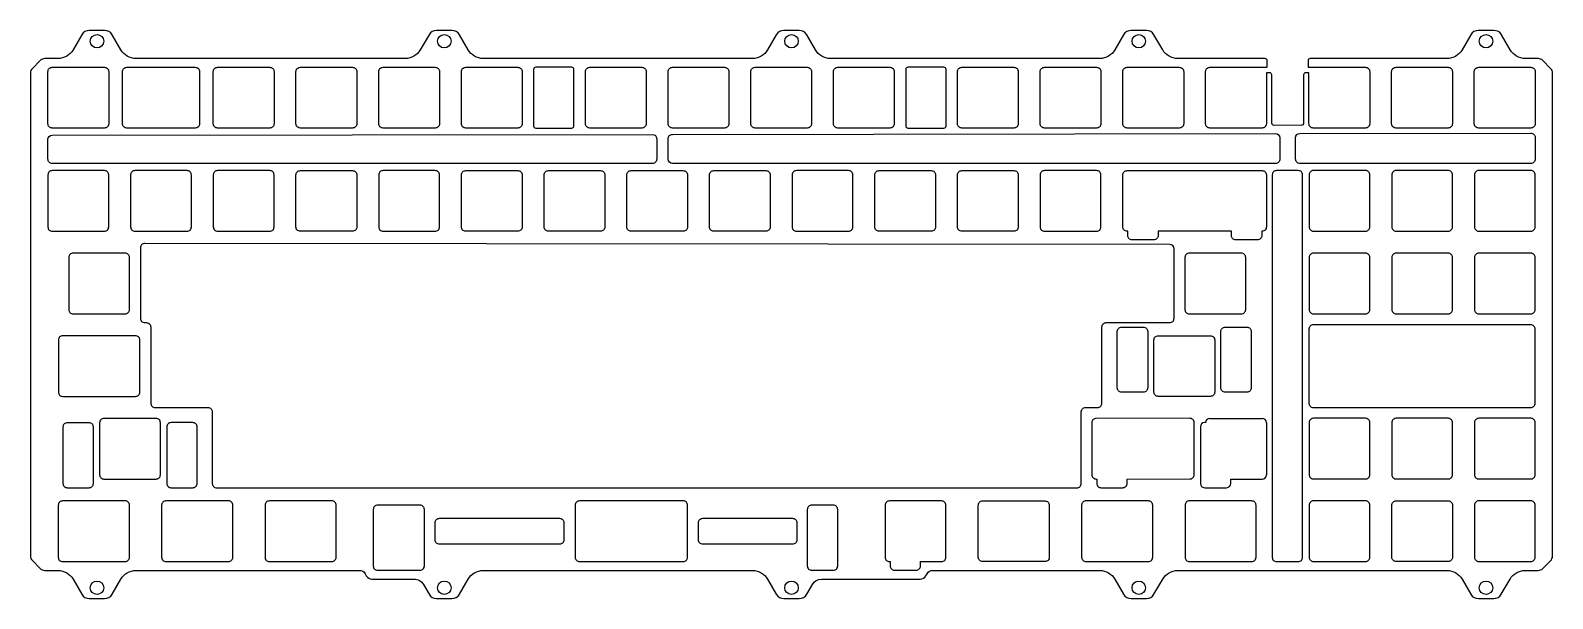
# Model space of a CAD drawing. Header units: millimetres. Extents: x -1005 to -655, y 274 to 405.
import ezdxf

# ---------------------------------------------------------------- set-up
doc = ezdxf.new("R2010")
doc.units = ezdxf.units.MM
doc.layers.get('0').update_dxf_attribs({"linetype": 'CONTINUOUS'})

msp = doc.modelspace()

# ---------------------------------------------------------------- linework, layer by layer
for p, q in [((-735.76, 313.26), (-735.76, 300.26)), ((-734.55, 314.26), (-734.76, 314.26)), ((-733.55, 315.25), (-721.55, 315.25)), ((-720.55, 314.25), (-720.55, 302.25)), ((-734.76, 299.26), (-729.76, 299.26)), ((-728.76, 301.25), (-721.55, 301.25)), ((-728.76, 300.26), (-728.76, 301.25))]:
    msp.add_line(p, q)
for points in [[(-820.96, 398.24, -0.267949), (-824.43, 400.24), (-826.45, 403.74, 0.267949), (-828.18, 404.74), (-831.72, 404.74, 0.267949), (-833.45, 403.74), (-835.47, 400.24, -0.267949), (-838.93, 398.24), (-900.96, 398.24, -0.267949), (-904.43, 400.24), (-906.45, 403.74, 0.267949), (-908.18, 404.74), (-911.72, 404.74, 0.267949), (-913.45, 403.74), (-915.47, 400.24, -0.267949), (-918.93, 398.24), (-980.96, 398.24, -0.267949), (-984.43, 400.24), (-986.45, 403.74, 0.267949), (-988.18, 404.74), (-991.72, 404.74, 0.267949), (-993.45, 403.74), (-995.47, 400.24, -0.267949), (-998.93, 398.24), (-1001.95, 398.24, 0.198912), (-1003.01, 397.8), (-1004.84, 395.97, 0.198912), (-1005.28, 394.91), (-1005.28, 283.5, 0.198912), (-1004.84, 282.44), (-1003.01, 280.61, 0.198912), (-1001.95, 280.17), (-998.93, 280.17, -0.267949), (-995.47, 278.17), (-993.45, 274.67, 0.267949), (-991.72, 273.67), (-988.18, 273.67, 0.267949), (-986.45, 274.67), (-984.43, 278.17, -0.267949), (-980.96, 280.17), (-929.49, 280.17, -0.267949), (-928.19, 279.42), (-927.9, 278.92, 0.267949), (-926.6, 278.17), (-916.91, 278.17, -0.267949), (-914.74, 276.92), (-913.44, 274.67, 0.267949), (-911.71, 273.67), (-908.18, 273.67, 0.267949), (-906.45, 274.67), (-904.43, 278.17, -0.267949), (-900.96, 280.17), (-838.93, 280.17, -0.267951), (-835.47, 278.17), (-833.45, 274.67, 0.267949), (-831.72, 273.67), (-828.17, 273.67, 0.267949), (-826.44, 274.67), (-825.14, 276.92, -0.267949), (-822.98, 278.17), (-800.29, 278.17, 0.267949), (-798.99, 278.92), (-798.7, 279.42, -0.26795), (-797.41, 280.17), (-758.93, 280.17, -0.267949), (-755.47, 278.17), (-753.44, 274.67, 0.267949), (-751.71, 273.67), (-748.18, 273.67, 0.267949), (-746.44, 274.67), (-744.42, 278.17, -0.267949), (-740.96, 280.17), (-678.93, 280.17, -0.267949), (-675.47, 278.17), (-673.44, 274.67, 0.267949), (-671.71, 273.67), (-668.18, 273.67, 0.267949), (-666.44, 274.67), (-664.42, 278.17, -0.267949), (-660.96, 280.17), (-657.94, 280.17, 0.198912), (-656.88, 280.61), (-655.05, 282.44, 0.183808), (-654.62, 283.41), (-654.62, 394.91, 0.198912), (-655.06, 395.97), (-656.88, 397.8, 0.198912), (-657.94, 398.24), (-660.89, 398.24, -0.267949), (-664.35, 400.24), (-666.37, 403.74, 0.267949), (-668.11, 404.74), (-671.72, 404.74, 0.267949), (-673.45, 403.74), (-675.47, 400.24, -0.267949), (-678.93, 398.24), (-710.45, 398.24, 0.414214), (-710.95, 397.74), (-710.95, 396.22), (-697.74, 396.22, -0.414214), (-696.74, 395.22), (-696.74, 383.22, -0.414214), (-697.74, 382.22), (-709.74, 382.22, -0.414214), (-710.74, 383.22), (-710.74, 394.96), (-711.49, 394.96, 0.414641), (-711.99, 394.46), (-711.98, 383.34, -0.414214), (-712.48, 382.84), (-718.77, 382.83, -0.414214), (-719.27, 383.33), (-719.29, 394.46, 0.413786), (-719.79, 394.96), (-720.55, 394.96), (-720.55, 383.22, -0.414214), (-721.55, 382.22), (-733.55, 382.22, -0.414214), (-734.55, 383.22), (-734.55, 395.22, -0.414214), (-733.55, 396.22), (-721.55, 396.22), (-720.34, 396.22), (-720.34, 397.74, 0.414214), (-720.84, 398.24), (-740.96, 398.24, -0.267949), (-744.43, 400.24), (-746.45, 403.74, 0.267949), (-748.18, 404.74), (-751.72, 404.74, 0.267949), (-753.45, 403.74), (-755.47, 400.24, -0.267949), (-758.93, 398.24)], [(-987.25, 383.22, -0.414214), (-988.25, 382.22), (-1000.25, 382.22, -0.414214), (-1001.25, 383.22), (-1001.25, 395.22, -0.414214), (-1000.25, 396.22), (-988.25, 396.22, -0.414214), (-987.25, 395.22)], [(-983.09, 382.22, -0.414214), (-984.09, 383.22), (-984.09, 395.22, -0.414214), (-983.09, 396.22), (-967.3, 396.22, -0.414214), (-966.3, 395.22), (-966.3, 383.22, -0.414214), (-967.3, 382.22)], [(-949.15, 395.22), (-949.15, 383.22, -0.414214), (-950.15, 382.22), (-962.15, 382.22, -0.414214), (-963.15, 383.22), (-963.15, 395.22, -0.414214), (-962.15, 396.22), (-950.15, 396.22, -0.414214)], [(-931.1, 382.22), (-943.1, 382.22, -0.414214), (-944.1, 383.22), (-944.1, 395.22, -0.414214), (-943.1, 396.22), (-931.1, 396.22, -0.414214), (-930.1, 395.22), (-930.1, 383.22, -0.414214)], [(-912.05, 382.22), (-924.05, 382.22, -0.414214), (-925.05, 383.22), (-925.05, 395.22, -0.414214), (-924.05, 396.22), (-912.05, 396.22, -0.414214), (-911.05, 395.22), (-911.05, 383.22, -0.414214)], [(-893, 382.22), (-905, 382.22, -0.414214), (-906, 383.22), (-906, 395.22, -0.414214), (-905, 396.22), (-893, 396.22, -0.414214), (-892, 395.22), (-892, 383.22, -0.414214)], [(-889.35, 382.72, 0.414214), (-888.85, 382.22), (-880.58, 382.22, 0.414214), (-880.08, 382.72), (-880.08, 395.72, 0.414214), (-880.58, 396.22), (-888.85, 396.22, 0.414214), (-889.35, 395.72)], [(-863.42, 395.22), (-863.42, 383.22, -0.414214), (-864.42, 382.22), (-876.42, 382.22, -0.414214), (-877.42, 383.22), (-877.42, 395.22, -0.414214), (-876.42, 396.22), (-864.42, 396.22, -0.414214)], [(-858.37, 383.22), (-858.37, 395.22, -0.414214), (-857.37, 396.22), (-845.37, 396.22, -0.414214), (-844.37, 395.22), (-844.37, 383.22, -0.414214), (-845.37, 382.22), (-857.37, 382.22, -0.414214)], [(-825.32, 383.22, -0.414214), (-826.32, 382.22), (-838.32, 382.22, -0.414214), (-839.32, 383.22), (-839.32, 395.22, -0.414214), (-838.32, 396.22), (-826.32, 396.22, -0.414214), (-825.32, 395.22)], [(-807.27, 396.22, -0.414214), (-806.27, 395.22), (-806.27, 383.22, -0.414214), (-807.27, 382.22), (-819.27, 382.22, -0.414214), (-820.27, 383.22), (-820.27, 395.22, -0.414214), (-819.27, 396.22)], [(-794.35, 395.72, 0.414214), (-794.85, 396.22), (-803.12, 396.22, 0.414214), (-803.62, 395.72), (-803.62, 382.72, 0.414214), (-803.12, 382.22), (-794.85, 382.22, 0.414214), (-794.35, 382.72)], [(-790.7, 396.22), (-778.7, 396.22, -0.414214), (-777.7, 395.22), (-777.7, 383.22, -0.414214), (-778.7, 382.22), (-790.7, 382.22, -0.414214), (-791.7, 383.22), (-791.7, 395.22, -0.414214)], [(-771.65, 396.22), (-759.65, 396.22, -0.414214), (-758.65, 395.22), (-758.65, 383.22, -0.414214), (-759.65, 382.22), (-771.65, 382.22, -0.414214), (-772.65, 383.22), (-772.65, 395.22, -0.414214)], [(-740.6, 396.22, -0.414214), (-739.6, 395.22), (-739.6, 383.22, -0.414214), (-740.6, 382.22), (-752.6, 382.22, -0.414214), (-753.6, 383.22), (-753.6, 395.22, -0.414214), (-752.6, 396.22)], [(-690.68, 382.22, -0.414214), (-691.69, 383.22), (-691.69, 395.22, -0.414214), (-690.68, 396.22), (-678.69, 396.22, -0.414214), (-677.69, 395.22), (-677.69, 383.22, -0.414214), (-678.69, 382.22)], [(-672.64, 395.22, -0.414214), (-671.63, 396.22), (-659.64, 396.22, -0.414214), (-658.64, 395.22), (-658.64, 383.22, -0.414214), (-659.64, 382.22), (-671.63, 382.22, -0.414214), (-672.64, 383.22)], [(-1001.25, 379.56, -0.413788), (-1000.25, 380.56), (-862.01, 380.76, -0.414212), (-861.01, 379.76), (-861, 375.06, -0.414641), (-862, 374.05), (-1000.25, 374.05, -0.414214), (-1001.25, 375.05)], [(-858.38, 379.76, -0.414215), (-857.39, 380.76), (-718.45, 380.97, -0.414212), (-717.45, 379.97), (-717.44, 375.06, -0.414641), (-718.44, 374.05), (-857.38, 374.05, -0.413786), (-858.38, 375.05)], [(-658.64, 380.05), (-658.64, 375.05, -0.414214), (-659.64, 374.05), (-712.81, 374.05, -0.414214), (-713.81, 375.05), (-713.81, 379.98, -0.413786), (-712.81, 380.98), (-659.64, 381.05, -0.414641)], [(-987.25, 371.4, 0.414214), (-988.25, 372.4), (-1000.25, 372.4, 0.414214), (-1001.25, 371.4), (-1001.25, 359.4, 0.414214), (-1000.25, 358.4), (-988.25, 358.4, 0.414214), (-987.25, 359.4)], [(-969.2, 358.4, 0.414214), (-968.2, 359.4), (-968.2, 371.4, 0.414214), (-969.2, 372.4), (-981.2, 372.4, 0.414214), (-982.2, 371.4), (-982.2, 359.4, 0.414214), (-981.2, 358.4)], [(-963.15, 359.4, 0.414214), (-962.15, 358.4), (-950.15, 358.4, 0.414214), (-949.15, 359.4), (-949.15, 371.4, 0.414214), (-950.15, 372.4), (-962.15, 372.4, 0.414214), (-963.15, 371.4)], [(-931.1, 372.4, -0.414214), (-930.1, 371.4), (-930.1, 359.4, -0.414214), (-931.1, 358.4), (-943.1, 358.4, -0.414214), (-944.1, 359.4), (-944.1, 371.4, -0.414214), (-943.1, 372.4)], [(-911.05, 371.4, 0.414214), (-912.05, 372.4), (-924.05, 372.4, 0.414214), (-925.05, 371.4), (-925.05, 359.4, 0.414214), (-924.05, 358.4), (-912.05, 358.4, 0.414214), (-911.05, 359.4)], [(-906, 371.4, -0.414214), (-905, 372.4), (-893, 372.4, -0.414214), (-892, 371.4), (-892, 359.4, -0.414214), (-893, 358.4), (-905, 358.4, -0.414214), (-906, 359.4)], [(-886.95, 359.4), (-886.95, 371.4, -0.414214), (-885.95, 372.4), (-873.95, 372.4, -0.414214), (-872.95, 371.4), (-872.95, 359.4, -0.414214), (-873.95, 358.4), (-885.95, 358.4, -0.414214)], [(-867.9, 359.4), (-867.9, 371.4, -0.414214), (-866.9, 372.4), (-854.9, 372.4, -0.414214), (-853.9, 371.4), (-853.9, 359.4, -0.414214), (-854.9, 358.4), (-866.9, 358.4, -0.414214)], [(-848.85, 359.4), (-848.85, 371.4, -0.414214), (-847.85, 372.4), (-835.85, 372.4, -0.414214), (-834.85, 371.4), (-834.85, 359.4, -0.414214), (-835.85, 358.4), (-847.85, 358.4, -0.414214)], [(-828.8, 358.4), (-816.8, 358.4, 0.414214), (-815.8, 359.4), (-815.8, 371.4, 0.414214), (-816.8, 372.4), (-828.8, 372.4, 0.414214), (-829.8, 371.4), (-829.8, 359.4, 0.414214)], [(-797.75, 358.4), (-809.75, 358.4, -0.414214), (-810.75, 359.4), (-810.75, 371.4, -0.414214), (-809.75, 372.4), (-797.75, 372.4, -0.414214), (-796.75, 371.4), (-796.75, 359.4, -0.414214)], [(-791.7, 371.4, -0.414214), (-790.7, 372.4), (-778.7, 372.4, -0.414214), (-777.7, 371.4), (-777.7, 359.4, -0.414214), (-778.7, 358.4), (-790.7, 358.4, -0.414214), (-791.7, 359.4)], [(-759.65, 372.4), (-771.65, 372.4, 0.414214), (-772.65, 371.4), (-772.65, 359.4, 0.414214), (-771.65, 358.4), (-759.65, 358.4, 0.414214), (-758.65, 359.4), (-758.65, 371.4, 0.414214)], [(-720.55, 359.4, -0.414214), (-721.55, 358.4), (-721.61, 358.4), (-721.61, 357.41, -0.414214), (-722.61, 356.41), (-727.61, 356.41, -0.414214), (-728.61, 357.41), (-728.61, 358.4), (-745.49, 358.4), (-745.49, 357.41, -0.414214), (-746.49, 356.41), (-751.49, 356.41, -0.414214), (-752.49, 357.41), (-752.49, 358.4), (-752.6, 358.4, -0.414214), (-753.6, 359.4), (-753.6, 371.4, -0.414214), (-752.6, 372.4), (-721.55, 372.4, -0.414214), (-720.55, 371.4)], [(-719.19, 371.4), (-719.19, 283.2, 0.414214), (-718.19, 282.2), (-713.19, 282.2, 0.414214), (-712.19, 283.2), (-712.19, 371.4, 0.414214), (-713.19, 372.4), (-718.19, 372.4, 0.414214)], [(-697.71, 358.41, 0.414214), (-696.71, 359.41), (-696.71, 371.41, 0.414214), (-697.71, 372.41), (-709.71, 372.41, 0.414214), (-710.71, 371.41), (-710.71, 359.41, 0.414214), (-709.71, 358.41)], [(-691.66, 371.41), (-691.66, 359.41, 0.414214), (-690.66, 358.41), (-678.66, 358.41, 0.414214), (-677.66, 359.41), (-677.66, 371.41, 0.414214), (-678.66, 372.41), (-690.66, 372.41, 0.414214)], [(-659.61, 358.41, 0.414214), (-658.61, 359.41), (-658.61, 371.41, 0.414214), (-659.61, 372.41), (-671.61, 372.41, 0.414214), (-672.61, 371.41), (-672.61, 359.41, 0.414214), (-671.61, 358.41)], [(-979.96, 338.33, 0.414214), (-978.96, 337.33), (-978.58, 337.33, -0.414214), (-977.58, 336.33), (-977.58, 318.77, 0.414214), (-976.58, 317.77), (-964.38, 317.77, -0.414214), (-963.38, 316.77), (-963.38, 300.24, 0.414214), (-962.38, 299.24), (-764.18, 299.24, 0.414214), (-763.18, 300.24), (-763.18, 316.77, -0.414214), (-762.18, 317.77), (-759.42, 317.77, 0.414214), (-758.42, 318.77), (-758.42, 336.33, -0.414214), (-757.42, 337.33), (-742.81, 337.33, 0.414214), (-741.81, 338.33), (-741.81, 354.38, 0.413965), (-742.81, 355.38), (-978.96, 355.58, 0.414462), (-979.96, 354.58)], [(-995.46, 353.36, 0.414214), (-996.46, 352.36), (-996.46, 340.36, 0.414214), (-995.46, 339.36), (-983.46, 339.36, 0.414214), (-982.46, 340.36), (-982.46, 352.36, 0.414214), (-983.46, 353.36)], [(-725.31, 352.36, 0.414214), (-726.31, 353.36), (-738.31, 353.36, 0.414214), (-739.31, 352.36), (-739.31, 340.36, 0.414214), (-738.31, 339.36), (-726.31, 339.36, 0.414214), (-725.31, 340.36)], [(-710.71, 340.36, 0.414214), (-709.71, 339.36), (-697.71, 339.36, 0.414214), (-696.71, 340.36), (-696.71, 352.36, 0.414214), (-697.71, 353.36), (-709.71, 353.36, 0.414214), (-710.71, 352.36)], [(-677.66, 352.36, 0.414214), (-678.66, 353.36), (-690.66, 353.36, 0.414214), (-691.66, 352.36), (-691.66, 340.36, 0.414214), (-690.66, 339.36), (-678.66, 339.36, 0.414214), (-677.66, 340.36)], [(-671.61, 339.36), (-659.61, 339.36, 0.414214), (-658.61, 340.36), (-658.61, 352.36, 0.414214), (-659.61, 353.36), (-671.61, 353.36, 0.414214), (-672.61, 352.36), (-672.61, 340.36, 0.414214)], [(-658.64, 318.76), (-658.64, 335.83, 0.414214), (-659.64, 336.83), (-709.74, 336.83, 0.414214), (-710.74, 335.83), (-710.74, 318.76, 0.414214), (-709.74, 317.76), (-659.64, 317.76, 0.414214)], [(-997.84, 334.31, 0.414214), (-998.84, 333.31), (-998.84, 321.31, 0.414214), (-997.84, 320.31), (-981.08, 320.31, 0.414214), (-980.08, 321.31), (-980.08, 333.31, 0.414214), (-981.08, 334.31)], [(-754.89, 335.3, -0.414214), (-753.89, 336.3), (-748.89, 336.3, -0.414214), (-747.89, 335.3), (-747.89, 322.3, -0.414214), (-748.89, 321.3), (-753.89, 321.3, -0.414214), (-754.89, 322.3)], [(-745.45, 334.31), (-733.45, 334.31, -0.414214), (-732.45, 333.31), (-732.45, 321.3, -0.414214), (-733.45, 320.31), (-745.45, 320.31, -0.414214), (-746.45, 321.3), (-746.45, 333.31, -0.414214)], [(-731.02, 335.3, -0.414214), (-730.02, 336.3), (-725.02, 336.3, -0.414214), (-724.02, 335.3), (-724.02, 322.3, -0.414214), (-725.02, 321.3), (-730.02, 321.3, -0.414214), (-731.02, 322.3)], [(-990.78, 313.26, 0.414214), (-991.78, 314.25), (-996.78, 314.25, 0.414214), (-997.78, 313.26), (-997.78, 300.25, 0.414214), (-996.78, 299.26), (-991.78, 299.26, 0.414214), (-990.78, 300.25)], [(-975.34, 314.25, 0.414214), (-976.34, 315.25), (-988.34, 315.25, 0.414214), (-989.34, 314.25), (-989.34, 302.25, 0.414214), (-988.34, 301.25), (-976.34, 301.25, 0.414214), (-975.34, 302.25)], [(-973.88, 313.26), (-973.88, 300.26, 0.414214), (-972.88, 299.26), (-967.88, 299.26, 0.414214), (-966.88, 300.26), (-966.88, 313.26, 0.414214), (-967.88, 314.26), (-972.88, 314.26, 0.414214)], [(-752.63, 301.25), (-738.19, 301.26, 0.414214), (-737.19, 302.26), (-737.19, 314.26, 0.414214), (-738.19, 315.26), (-759.74, 315.25, 0.414214), (-760.74, 314.25), (-760.74, 302.25, 0.414214), (-759.74, 301.25), (-759.63, 301.25), (-759.63, 300.26, 0.414214), (-758.63, 299.26), (-753.63, 299.26, 0.414214), (-752.63, 300.26)], [(-710.71, 314.26), (-710.71, 302.26, 0.414214), (-709.71, 301.26), (-697.71, 301.26, 0.414214), (-696.71, 302.26), (-696.71, 314.26, 0.414214), (-697.71, 315.26), (-709.71, 315.26, 0.414214)], [(-690.66, 301.26), (-678.66, 301.26, 0.414214), (-677.66, 302.26), (-677.66, 314.26, 0.414214), (-678.66, 315.26), (-690.66, 315.26, 0.414214), (-691.66, 314.26), (-691.66, 302.26, 0.414214)], [(-671.61, 301.26), (-659.61, 301.26, 0.414214), (-658.61, 302.26), (-658.61, 314.26, 0.414214), (-659.61, 315.26), (-671.61, 315.26, 0.414214), (-672.61, 314.26), (-672.61, 302.26, 0.414214)], [(-983.46, 282.21, 0.414214), (-982.46, 283.21), (-982.46, 295.21, 0.414214), (-983.46, 296.21), (-997.87, 296.2, 0.414214), (-998.87, 295.21), (-998.87, 283.21, 0.414214), (-997.87, 282.2)], [(-974.05, 282.2), (-959.65, 282.21, 0.414214), (-958.65, 283.21), (-958.65, 295.21, 0.414214), (-959.65, 296.21), (-974.05, 296.2, 0.414214), (-975.05, 295.21), (-975.05, 283.21, 0.414214)], [(-935.84, 296.21), (-950.24, 296.2, 0.414214), (-951.24, 295.21), (-951.24, 283.21, 0.414214), (-950.24, 282.2), (-935.84, 282.21, 0.414214), (-934.84, 283.21), (-934.84, 295.21, 0.414214)], [(-926.3, 281.2, 0.414214), (-925.3, 280.2), (-915.53, 280.21, 0.414214), (-914.52, 281.21), (-914.52, 294.21, 0.414214), (-915.53, 295.21), (-925.3, 295.21, 0.414214), (-926.3, 294.21)], [(-853.88, 295.21, 0.414214), (-854.88, 296.21), (-878.8, 296.2, 0.414214), (-879.8, 295.21), (-879.8, 283.21, 0.414214), (-878.8, 282.21), (-854.88, 282.21, 0.414214), (-853.88, 283.21)], [(-825.3, 295.21, 0.414214), (-826.3, 294.21), (-826.3, 281.2, 0.414214), (-825.3, 280.2), (-820.3, 280.2, 0.414214), (-819.3, 281.2), (-819.3, 294.21, 0.414214), (-820.3, 295.21)], [(-800.22, 282.2), (-795.37, 282.2, 0.414214), (-794.37, 283.21), (-794.37, 295.21, 0.414214), (-795.37, 296.2), (-807.37, 296.2, 0.414214), (-808.37, 295.21), (-808.37, 283.21, 0.414214), (-807.37, 282.2), (-807.22, 282.2), (-807.22, 281.21, 0.414214), (-806.22, 280.21), (-801.22, 280.21, 0.414214), (-800.22, 281.21)], [(-770.55, 295.21), (-770.55, 283.21, -0.414214), (-771.55, 282.2), (-785.91, 282.21, -0.414214), (-786.91, 283.21), (-786.91, 295.21, -0.414214), (-785.91, 296.21), (-771.55, 296.2, -0.414214)], [(-763.1, 283.21, 0.414214), (-762.1, 282.21), (-747.74, 282.2, 0.414214), (-746.74, 283.21), (-746.74, 295.21, 0.414214), (-747.74, 296.2), (-762.1, 296.21, 0.414214), (-763.1, 295.21)], [(-739.29, 283.21, 0.414214), (-738.29, 282.21), (-723.93, 282.2, 0.414214), (-722.93, 283.21), (-722.93, 295.21, 0.414214), (-723.93, 296.2), (-738.29, 296.21, 0.414214), (-739.29, 295.21)], [(-709.71, 296.21, 0.414214), (-710.71, 295.21), (-710.71, 283.21, 0.414214), (-709.71, 282.21), (-697.71, 282.21, 0.414214), (-696.71, 283.21), (-696.71, 295.21, 0.414214), (-697.71, 296.21)], [(-678.66, 296.21, -0.414214), (-677.66, 295.21), (-677.66, 283.21, -0.414214), (-678.66, 282.21), (-690.66, 282.21, -0.414214), (-691.66, 283.21), (-691.66, 295.21, -0.414214), (-690.66, 296.21)], [(-659.61, 282.21, 0.414214), (-658.61, 283.21), (-658.61, 295.21, 0.414214), (-659.61, 296.21), (-671.61, 296.21, 0.414214), (-672.61, 295.21), (-672.61, 283.21, 0.414214), (-671.61, 282.21)], [(-912.02, 287.2), (-912.02, 291.2, -0.414214), (-911.02, 292.2), (-883.38, 292.2, -0.414214), (-882.38, 291.2), (-882.38, 287.2, -0.414214), (-883.38, 286.2), (-911.02, 286.2, -0.414214)], [(-828.73, 287.2, -0.414214), (-829.73, 286.2), (-850.37, 286.2, -0.414214), (-851.37, 287.2), (-851.37, 291.2, -0.414214), (-850.37, 292.2), (-829.73, 292.2, -0.414214), (-828.73, 291.2)]]:
    msp.add_lwpolyline(points, format="xyb", close=True)
for centre in [(-989.94, 402.24), (-909.94, 402.24), (-829.94, 402.24), (-749.94, 402.24), (-669.94, 402.24), (-989.94, 276.18), (-909.94, 276.18), (-829.94, 276.18), (-749.94, 276.18), (-669.94, 276.18)]:
    msp.add_circle(centre, 1.55)
for centre, start, end in [((-734.76, 313.26), 90, 180), ((-733.55, 314.25), 90, 180), ((-721.55, 314.25), 0, 90), ((-721.55, 302.25), -90, 0), ((-734.76, 300.26), 180, 270), ((-729.76, 300.26), -90, 0)]:
    msp.add_arc(centre, 1, start, end)

doc.saveas('drawing.dxf')
